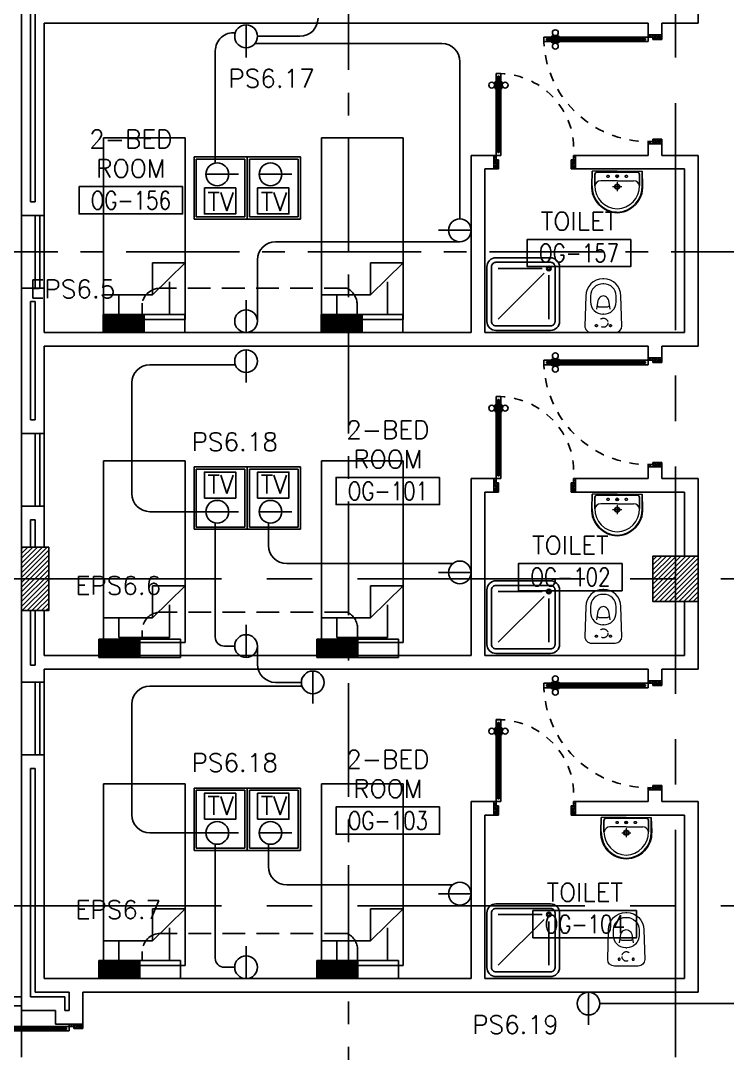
# Model space of a CAD drawing. Extents: x 0 to 93, y -1.5 to 78.
# Drawn here: x 50.06 to 57.84, y 14.58 to 25.94 of the extents above; entities that cross this region are included whole.
import ezdxf
from ezdxf.enums import TextEntityAlignment as Align

# ---------------------------------------------------------------- set-up
doc = ezdxf.new("R2010")
doc.units = 0
doc.header["$MEASUREMENT"] = 0
for name, pattern in [('CENTER', [2, 1.25, -0.25, 0.25, -0.25]), ('CENTERX2', [4, 2.5, -0.5, 0.5, -0.5]), ('DASHED', [0.75, 0.5, -0.25]), ('HIDDEN', [0.375, 0.25, -0.125]), ('HIDDEN2', [0.1875, 0.125, -0.0625])]:
    doc.linetypes.add(name, pattern=pattern)
doc.layers.get('0').update_dxf_attribs({"color": 11, "linetype": 'CONTINUOUS'})
doc.layers.get('DEFPOINTS').update_dxf_attribs({"color": 11, "linetype": 'CONTINUOUS'})
for name, color, linetype in [('AXES', 11, 'CENTERX2'), ('AXES1', 11, 'CENTER'), ('COL', 11, 'CONTINUOUS'), ('DOOR', 11, 'CONTINUOUS'), ('E-CLINE', 4, 'CONTINUOUS'), ('E-HLINE', 4, 'HIDDEN'), ('E-SOCKETS', 4, 'CONTINUOUS'), ('E-TEXT', 4, 'CONTINUOUS'), ('FIX', 11, 'CONTINUOUS'), ('FUR', 11, 'CONTINUOUS'), ('HAT', 11, 'CONTINUOUS'), ('INSUL', 11, 'CONTINUOUS'), ('RM-BOX', 11, 'CONTINUOUS'), ('RM-NAME', 11, 'CONTINUOUS'), ('RM-NO', 11, 'CONTINUOUS'), ('ROOF', 11, 'CONTINUOUS'), ('WALL', 11, 'CONTINUOUS'), ('WIN', 11, 'CONTINUOUS')]:
    doc.layers.add(name, color=color, linetype=linetype)
doc.styles.add('ROMANS', font='ROMANS.shx', dxfattribs={"width": 0.6})

# ---------------------------------------------------------------- blocks, each defined once
blk = doc.blocks.new('AH20A')
at = {"layer": 'FUR'}
for p, q in [((0, 0.5), (0, -0.5)), ((1, 0.5), (0, 0.5)), ((0.1358, 0.5), (0.1358, -0.0987)), ((1, -0.5), (1, 0.5)), ((0.1358, 0.3112), (0.0277, 0.3112)), ((0.0277, 0.3112), (0.0277, -0.3087)), ((0.1358, -0.0987), (0.3125, -0.5)), ((0.1358, -0.0987), (0.3125, -0.0987)), ((0.3125, -0.5), (0.3125, -0.0987)), ((0.0277, -0.3087), (0.2076, -0.3087)), ((0, -0.5), (1, -0.5))]:
    blk.add_line(p, q, dxfattribs=at)
blk = doc.blocks.new('LAV1')
at = {"layer": 'FIX', "linetype": 'DASHED', "lineweight": 20, "ltscale": 0.05}
for p, q in [((0, 170), (0, 270)), ((0, 170), (0, 270)), ((50, 220), (-50, 220))]:
    blk.add_line(p, q, dxfattribs=at)
at = {"layer": 'FIX', "linetype": 'ByBlock', "ltscale": 0.3}
for p, q in [((-280, 210), (-275, 50)), ((-245, 210), (-245, 85)), ((245, 210), (245, 85)), ((280, 210), (275, 50)), ((0, 60), (-220, 60)), ((0, 60), (220, 60))]:
    blk.add_line(p, q, dxfattribs=at)
at = {"layer": 'FIX', "linetype": 'Continuous', "lineweight": 20}
for p, q in [((-275, 210), (-275, 50)), ((0, 155), (-181, 155)), ((0, 155), (181, 155)), ((275, 210), (275, 50)), ((0, 50), (-275, 50)), ((0, 50), (-252, 50)), ((0, 50), (275, 50)), ((0, 50), (252, 50))]:
    blk.add_line(p, q, dxfattribs=at)
at = {"layer": 'FIX', "lineweight": 20}
for p, q in [((0, 92), (0, 123)), ((16, 107), (-15, 107))]:
    blk.add_line(p, q, dxfattribs=at)
for centre, radius in [((0, 220), 29.5), ((0, 220), 22.5), ((0, 107), 15.5)]:
    blk.add_circle(centre, radius, dxfattribs=at)
at = {"layer": 'FIX', "linetype": 'HIDDEN', "lineweight": 20, "ltscale": 0.05}
for centre in [(-100, 107), (100, 107)]:
    blk.add_circle(centre, 12.4, dxfattribs=at)
at = {"layer": 'FIX', "linetype": 'ByBlock', "ltscale": 0.3}
for centre, radius, start, end in [((7, 220), 287, 91.3776, 182.0064), ((-7, 220), 287, 357.9936, 88.6224), ((-220, 85), 24.9, 179.7021, 269.9486), ((220, 85), 24.9, 270.0514, 0.2979)]:
    blk.add_arc(centre, radius, start, end, dxfattribs=at)
at = {"layer": 'FIX', "linetype": 'Continuous', "lineweight": 20}
for centre, radius, start, end in [((8, 217), 283, 91.6988, 181.351), ((8, 212), 253, 91.7328, 180.4884), ((-8, 217), 283, 358.649, 88.3012), ((-8, 212), 253, 359.5116, 88.2672), ((-179, 222), 66.9, 190.2006, 268.0786), ((179, 222), 66.9, 271.9214, 349.7994)]:
    blk.add_arc(centre, radius, start, end, dxfattribs=at)
blk = doc.blocks.new('WC1')
at = {"layer": 'FIX', "lineweight": 20}
for p, q in [((-210, 204), (-538, 194)), ((-475, 141), (-538, 141)), ((-137, 0), (-137, 131)), ((-727, 5), (-727, -5)), ((-674, 5), (-674, -5)), ((-534, 24), (-540, 0)), ((-540, 0), (-534, -24)), ((-395, 76), (-490, 60)), ((-339, 5), (-339, -5)), ((-137, -131), (-137, 0)), ((-490, -60), (-395, -76)), ((-538, -141), (-475, -141)), ((-538, -194), (-210, -204)), ((-213, -204), (-210, -204))]:
    blk.add_line(p, q, dxfattribs=at)
at = {"layer": 'FIX', "linetype": 'Continuous', "lineweight": 20}
blk.add_line((-420, -47), (-420, 45), dxfattribs=at)
at = {"layer": 'FIX', "linetype": 'HIDDEN2', "lineweight": 20, "ltscale": 0.3}
blk.add_circle((-245, 0), 49.8, dxfattribs=at)
at = {"layer": 'FIX', "linetype": 'HIDDEN', "lineweight": 20, "ltscale": 0.05}
for centre in [(-213, 78), (-213, -77)]:
    blk.add_circle(centre, 11.6, dxfattribs=at)
at = {"layer": 'FIX', "lineweight": 20}
for centre, radius, start, end in [((-538, 5), 189, 90, 180), ((-538, 5), 136, 90, 180), ((-475, 5), 136, 360, 90), ((-210, 131), 73, 360, 90), ((-473, -7), 68.2, 128.9242, 152.8468), ((-464, -18), 82, 108.496, 128.9242), ((-538, -5), 189, 180, 270), ((-538, -5), 136, 180, 270), ((-473, 7), 68.2, 207.1532, 231.0758), ((-464, 18), 82, 231.0758, 251.504), ((-475, -5), 136, 270, 0), ((-210, -131), 73, 270, 0)]:
    blk.add_arc(centre, radius, start, end, dxfattribs=at)
at = {"layer": 'FIX', "linetype": 'Continuous', "lineweight": 20}
for centre, start, end in [((-443, 46), 357.6662, 91.6121), ((-442, -46), 268.3879, 2.3338)]:
    blk.add_arc(centre, 22.3, start, end, dxfattribs=at)
blk = doc.blocks.new('SHR1')
at = {"layer": 'FIX'}
for p, q in [((-196, 196), (-700, 700)), ((-143, 218), (-143, 700)), ((-218, 143), (-700, 143))]:
    blk.add_line(p, q, dxfattribs=at)
for points in [[(-825, 125), (-825, 725, -0.414214), (-725, 825), (-125, 825, -0.414214), (-25, 725), (-25, 125, -0.414214), (-125, 25), (-725, 25, -0.414214)], [(-775, 125), (-775, 725, -0.414214), (-725, 775), (-125, 775, -0.414214), (-75, 725), (-75, 125, -0.414214), (-125, 75), (-725, 75, -0.414214)]]:
    blk.add_lwpolyline(points, format="xyb", close=True, dxfattribs=at)
for radius in [25, 15]:
    blk.add_circle((-143, 143), radius, dxfattribs=at)
blk = doc.blocks.new('DOOR90')
at = {"layer": 'DOOR', "linetype": 'ByBlock'}
for p, q in [((0, 0), (-150, 0)), ((-200, -25), (-1000, -25)), ((-200, -42), (-1000, -42)), ((-200, -58), (-1000, -58)), ((-1000, -75), (-200, -75))]:
    blk.add_line(p, q, dxfattribs=at)
at = {"layer": 'DOOR', "color": 0, "linetype": 'ByBlock'}
for p, q in [((-150, 0), (-150, -25)), ((-150, 0), (0, 0)), ((0, -50), (0, 0)), ((-1050, -25), (-1050, -75)), ((-1050, -75), (-1050, -25)), ((-1000, -25), (-1050, -25)), ((-1000, -75), (-1050, -75)), ((-1020, -42), (-1020, -58)), ((-1000, -42), (-1020, -42)), ((-1000, -58), (-1020, -58)), ((-1000, -25), (-1000, -42)), ((-1000, -58), (-1000, -75)), ((-968, -25), (-968, -18)), ((-878, -18), (-968, -18)), ((-968, -75), (-968, -82)), ((-878, -82), (-968, -82)), ((-955, -18), (-955, -9)), ((-955, -9), (-890, -9)), ((-955, -18), (-890, -18)), ((-955, -82), (-955, -91)), ((-955, -82), (-890, -82)), ((-955, -91), (-890, -91)), ((-890, -18), (-890, -9)), ((-890, -82), (-890, -91)), ((-878, -25), (-878, -18)), ((-878, -75), (-878, -82)), ((-200, -42), (-200, -25)), ((-200, -25), (-150, -25)), ((-180, -42), (-200, -42)), ((-200, -75), (-200, -58)), ((-200, -58), (-180, -58)), ((-150, -75), (-200, -75)), ((-180, -58), (-180, -42)), ((-150, -75), (-150, -25)), ((-150, -25), (-100, -25)), ((-100, -25), (-100, -50)), ((-100, -50), (0, -50)), ((-150, -900), (-150, -875)), ((-150, -875), (-100, -875)), ((0, -900), (-150, -900)), ((-150, -900), (0, -900)), ((-100, -850), (0, -850)), ((-100, -875), (-100, -850)), ((0, -850), (0, -900))]:
    blk.add_line(p, q, dxfattribs=at)
at = {"layer": 'DOOR', "color": 9, "linetype": 'ByBlock'}
for p, q in [((0, -50), (-114, 0)), ((0, -50), (-40, 0)), ((0, -50), (-100, -37)), ((0, -850), (-114, -900)), ((0, -850), (-100, -863)), ((0, -850), (-40, -900))]:
    blk.add_line(p, q, dxfattribs=at)
at = {"layer": 'DOOR', "color": 0, "linetype": 'ByBlock'}
for centre in [(-923, 24), (-923, -124)]:
    blk.add_circle(centre, 32.4, dxfattribs=at)
at = {"layer": 'DOOR', "color": 9, "linetype": 'ByBlock'}
for centre, radius, start, end in [((0, -50), 74.4, 137.7764, 180), ((0, -50), 54.4, 113.2074, 180), ((0, -50), 154, 161.1053, 166.2858), ((0, -50), 134, 158.1598, 169.28), ((0, -50), 114, 154.0838, 167.3774), ((0, -50), 94.4, 148.0182, 180), ((0, -50), 34.4, 90, 180), ((0, -50), 14.4, 90, 180), ((0, -850), 154, 193.7142, 198.8947), ((0, -850), 134, 190.72, 201.8402), ((0, -850), 94.4, 180, 211.9818), ((0, -850), 74.4, 180, 222.2236), ((0, -850), 54.4, 180, 246.7926), ((0, -850), 34.4, 180, 270), ((0, -850), 14.4, 180, 270)]:
    blk.add_arc(centre, radius, start, end, dxfattribs=at)
at = {"layer": 'DOOR', "linetype": 'HIDDEN', "ltscale": 0.5}
blk.add_arc((-222, -50), 828, 178.2701, 275.003, dxfattribs=at)
blk = doc.blocks.new('DOOR100')
at = {"layer": 'DOOR', "color": 0, "linetype": 'ByBlock'}
for p, q in [((-76, 1251), (-76, 1301)), ((-76, 1301), (-26, 1301)), ((-26, 1301), (-76, 1301)), ((-59, 1251), (-76, 1251)), ((-59, 1251), (-59, 1271)), ((-43, 1271), (-59, 1271)), ((-43, 1251), (-43, 1271)), ((-26, 1251), (-43, 1251)), ((-26, 1251), (-26, 1301)), ((-92, 1206), (-92, 1141)), ((-83, 1206), (-92, 1206)), ((-83, 1141), (-92, 1141)), ((-83, 1129), (-83, 1219)), ((-76, 1219), (-83, 1219)), ((-83, 1206), (-83, 1141)), ((-26, 1219), (-19, 1219)), ((-19, 1129), (-19, 1219)), ((-19, 1206), (-19, 1141)), ((-19, 1206), (-10, 1206)), ((-19, 1141), (-10, 1141)), ((-10, 1206), (-10, 1141)), ((-76, 1129), (-83, 1129)), ((-26, 1129), (-19, 1129)), ((-1201, 0), (-1201, 150)), ((-1201, 150), (-1176, 150)), ((-1201, 150), (-1201, 0)), ((-1176, 150), (-1176, 100)), ((-76, 200), (-59, 200)), ((-76, 150), (-76, 200)), ((-76, 150), (-26, 150)), ((-59, 200), (-59, 180)), ((-59, 180), (-43, 180)), ((-43, 200), (-26, 200)), ((-43, 180), (-43, 200)), ((-26, 200), (-26, 150)), ((-1, 150), (-26, 150)), ((-26, 150), (-26, 100)), ((-1, 150), (-1, 0)), ((-1151, 0), (-1201, 0)), ((-1176, 100), (-1151, 100)), ((-1151, 100), (-1151, 0)), ((-51, 100), (-51, 0)), ((-26, 100), (-51, 100)), ((-51, 0), (-1, 0))]:
    blk.add_line(p, q, dxfattribs=at)
at = {"layer": 'DOOR', "linetype": 'ByBlock'}
for p, q in [((-76, 1251), (-76, 200)), ((-59, 200), (-59, 1251)), ((-43, 200), (-43, 1251)), ((-26, 200), (-26, 1251))]:
    blk.add_line(p, q, dxfattribs=at)
at = {"layer": 'DOOR', "color": 9, "linetype": 'ByBlock'}
for p, q in [((-1151, 0), (-1201, 114)), ((-51, 0), (-1, 114)), ((-1151, 0), (-1201, 40)), ((-1151, 0), (-1164, 100)), ((-51, 0), (-38, 100)), ((-51, 0), (-1, 40))]:
    blk.add_line(p, q, dxfattribs=at)
at = {"layer": 'DOOR', "color": 0, "linetype": 'ByBlock'}
for centre in [(-125, 1174), (22, 1174)]:
    blk.add_circle(centre, 32.4, dxfattribs=at)
at = {"layer": 'DOOR', "linetype": 'HIDDEN', "ltscale": 0.5}
blk.add_arc((-27, 152), 1149, 89.961, 180.0931, dxfattribs=at)
at = {"layer": 'DOOR', "color": 9, "linetype": 'ByBlock'}
for centre, radius, start, end in [((-1151, 0), 154, 103.7142, 108.8947), ((-1151, 0), 134, 100.72, 111.8402), ((-51, 0), 134, 68.1598, 79.28), ((-51, 0), 154, 71.1053, 76.2858), ((-1151, 0), 94.4, 90, 121.9818), ((-1151, 0), 74.4, 90, 132.2236), ((-1151, 0), 54.4, 90, 156.7926), ((-1151, 0), 34.4, 90, 180), ((-1151, 0), 14.4, 90, 180), ((-51, 0), 94.4, 58.0182, 90), ((-51, 0), 74.4, 47.7764, 90), ((-51, 0), 54.4, 23.2074, 90), ((-51, 0), 34.4, 0, 90), ((-51, 0), 14.4, 0, 90), ((-51, 0), 114, 64.0838, 77.3774)]:
    blk.add_arc(centre, radius, start, end, dxfattribs=at)
blk = doc.blocks.new('RM1')
at = {"layer": 'RM-BOX'}
blk.add_lwpolyline([(570, -200), (-570, -200), (-570, -500), (570, -500)], close=True, dxfattribs=at)
at = {"layer": 'RM-NAME', "style": 'ROMANS'}
for tag, p in [('ROOMNAME1', (0, 324)), ('ROOMNAME2', (0, 0))]:
    blk.add_attdef(tag, text='', height=200, dxfattribs=at).set_placement(p, align=Align.MIDDLE)
at = {"layer": 'RM-NO', "style": 'ROMANS', "width": 0.8}
blk.add_attdef('ROOMNO', text='', height=200, dxfattribs=at).set_placement((0, -350), align=Align.MIDDLE)
blk = doc.blocks.new('*X81')
at = {"color": 0}
for p, q in [((227929, 132681), (228397, 133150)), ((227929, 132734), (228344, 133150)), ((227929, 132787), (228291, 133150)), ((227929, 132840), (228238, 133150)), ((227929, 132893), (228185, 133150)), ((227929, 132946), (228132, 133150)), ((227929, 132999), (228079, 133150)), ((227929, 133053), (228026, 133150)), ((227929, 133106), (227973, 133150)), ((227950, 132650), (228429, 133128)), ((228003, 132650), (228429, 133075)), ((228056, 132650), (228429, 133022)), ((228109, 132650), (228429, 132969)), ((228162, 132650), (228429, 132916)), ((228215, 132650), (228429, 132863)), ((228268, 132650), (228429, 132810)), ((228321, 132650), (228429, 132757)), ((228374, 132650), (228429, 132704))]:
    blk.add_line(p, q, dxfattribs=at)
blk = doc.blocks.new('COL50')
at = {"layer": 'COL'}
blk.add_lwpolyline([(-250, 250), (-250, -250), (250, -250), (250, 250)], close=True, dxfattribs=at)
blk = doc.blocks.new('C11')
at = {"layer": 'HAT'}
h = blk.add_hatch(dxfattribs=at)
h.set_pattern_fill('ANSI31', color=256, scale=300, style=0)
h.set_pattern_definition([(45, (-248556.182, -75061.005), (-26.5165043, 26.5165043), [])])
h.paths.add_polyline_path([(300, 700), (0, 700), (0, 350), (300, 350)])
h.paths.add_polyline_path([(300, 350), (0, 350), (0, 0), (300, 0)])
at = {"layer": 'COL'}
blk.add_lwpolyline([(300, 700), (300, 0), (0, 0), (0, 700)], close=True, dxfattribs=at)
blk = doc.blocks.new('A$C272A55A0')
at = {"layer": 'DOOR', "color": 0, "linetype": 'ByBlock'}
for p, q in [((0, 900), (0, 1050)), ((50, 1050), (0, 1050)), ((50, 950), (50, 1050)), ((1750, 950), (1750, 1050)), ((1750, 1050), (1800, 1050)), ((1800, 1050), (1800, 900)), ((25, 950), (50, 950)), ((25, 900), (25, 950)), ((1775, 950), (1750, 950)), ((1775, 900), (1775, 950)), ((0, 900), (25, 900)), ((75, 900), (25, 900)), ((25, 850), (25, 900)), ((42, 850), (25, 850)), ((58, 870), (42, 870)), ((42, 870), (42, 850)), ((58, 850), (58, 870)), ((75, 850), (58, 850)), ((75, 900), (75, 850)), ((1725, 900), (1775, 900)), ((1725, 900), (1725, 850)), ((1725, 850), (1742, 850)), ((1742, 870), (1758, 870)), ((1742, 850), (1742, 870)), ((1758, 870), (1758, 850)), ((1758, 850), (1775, 850)), ((1800, 900), (1775, 900)), ((1775, 850), (1775, 900)), ((1718, 160), (1709, 160)), ((1709, 95), (1709, 160)), ((1725, 173), (1718, 173)), ((1718, 173), (1718, 83)), ((1718, 95), (1718, 160)), ((1775, 173), (1782, 173)), ((1782, 173), (1782, 83)), ((1782, 160), (1791, 160)), ((1782, 95), (1782, 160)), ((1791, 95), (1791, 160)), ((25, 50), (42, 50)), ((25, 50), (25, 0)), ((25, 0), (75, 0)), ((75, 0), (25, 0)), ((42, 50), (42, 30)), ((42, 30), (58, 30)), ((58, 50), (75, 50)), ((58, 50), (58, 30)), ((75, 50), (75, 0)), ((1718, 95), (1709, 95)), ((1725, 83), (1718, 83)), ((1742, 50), (1725, 50)), ((1725, 50), (1725, 0)), ((1775, 0), (1725, 0)), ((1725, 0), (1775, 0)), ((1742, 50), (1742, 30)), ((1758, 30), (1742, 30)), ((1775, 50), (1758, 50)), ((1758, 50), (1758, 30)), ((1775, 83), (1782, 83)), ((1775, 50), (1775, 0)), ((1782, 95), (1791, 95))]:
    blk.add_line(p, q, dxfattribs=at)
at = {"layer": 'DOOR', "color": 9, "linetype": 'ByBlock'}
for p, q in [((50, 1050), (0, 1010)), ((50, 1050), (0, 937)), ((50, 1050), (37, 950)), ((1750, 1050), (1800, 1010)), ((1750, 1050), (1800, 937)), ((1750, 1050), (1763, 950))]:
    blk.add_line(p, q, dxfattribs=at)
at = {"layer": 'DOOR', "linetype": 'ByBlock'}
for p, q in [((25, 850), (25, 50)), ((42, 850), (42, 50)), ((58, 850), (58, 50)), ((75, 50), (75, 850)), ((1725, 50), (1725, 850)), ((1742, 850), (1742, 50)), ((1758, 850), (1758, 50)), ((1775, 850), (1775, 50))]:
    blk.add_line(p, q, dxfattribs=at)
at = {"layer": 'DOOR', "color": 0, "linetype": 'ByBlock'}
for centre in [(1676, 128), (1824, 128)]:
    blk.add_circle(centre, 32.4, dxfattribs=at)
at = {"layer": 'DOOR', "color": 9, "linetype": 'ByBlock'}
for centre, radius, start, end in [((50, 1050), 54.4, 203.2074, 270), ((50, 1050), 34.4, 180, 270), ((50, 1050), 14.4, 180, 270), ((1750, 1050), 14.4, 270, 0), ((1750, 1050), 34.4, 270, 0), ((1750, 1050), 54.4, 270, 336.7926), ((50, 1050), 74.4, 227.7764, 270), ((50, 1050), 94.4, 238.0182, 270), ((50, 1050), 114, 244.0838, 257.3774), ((50, 1050), 134, 248.1598, 259.28), ((1750, 1050), 74.4, 270, 312.2236), ((1750, 1050), 94.4, 270, 301.9818), ((1750, 1050), 114, 282.6226, 295.9162), ((1750, 1050), 134, 280.72, 291.8402), ((50, 1050), 154, 251.1053, 256.2858), ((1750, 1050), 154, 283.7142, 288.8947)]:
    blk.add_arc(centre, radius, start, end, dxfattribs=at)
at = {"layer": 'DOOR', "linetype": 'HIDDEN', "ltscale": 0.5}
for centre, start, end in [((50, 851), 268.3174, 3.2965), ((1750, 851), 176.7035, 271.6826)]:
    blk.add_arc(centre, 851, start, end, dxfattribs=at)
at = {"layer": 'WALL', "linetype": 'ByBlock'}
blk.add_line((1800, 900), (1800, 1050), dxfattribs=at)
blk = doc.blocks.new('BHU')
at = {"color": 8}
for p, q in [((0, -311), (145, 1)), ((0, -340), (159, 1)), ((0, -370), (173, 1)), ((0, -399), (187, 1)), ((0, -281), (132, 1)), ((0, -251), (118, 1)), ((0, -15), (7, 1)), ((0, -44), (21, 1)), ((0, -74), (35, 1)), ((0, -104), (49, 1)), ((0, -133), (63, 1)), ((0, -163), (76, 1)), ((0, -192), (90, 1)), ((0, -222), (104, 1)), ((0, -429), (199, -1)), ((4, -450), (199, -31)), ((18, -450), (199, -61)), ((32, -450), (199, -90)), ((45, -450), (199, -120)), ((59, -450), (199, -149)), ((73, -450), (199, -179)), ((87, -450), (199, -208)), ((101, -450), (199, -238)), ((114, -450), (199, -268)), ((128, -450), (199, -297)), ((142, -450), (199, -327)), ((156, -450), (199, -356)), ((169, -450), (199, -386)), ((183, -450), (199, -416)), ((197, -450), (199, -445))]:
    blk.add_line(p, q, dxfattribs=at)
at = {"layer": 'E-SOCKETS'}
for p, q in [((0, 450), (199, 450)), ((0, -450), (0, 450)), ((199, 450), (199, -450))]:
    blk.add_line(p, q, dxfattribs=at)
at = {"layer": 'E-SOCKETS', "color": 4}
for p, q in [((0, 1), (199, 1)), ((0, -450), (199, -450))]:
    blk.add_line(p, q, dxfattribs=at)

msp = doc.modelspace()

# ---------------------------------------------------------------- linework, layer by layer
at = {"layer": 'AXES'}
for p, q in [((57.2717, -1.4643), (57.2717, 77.3484)), ((50.0717, -1.4643), (50.0717, 76.9984)), ((92.2717, 19.8), (24.2317, 19.8)), ((92.2717, 16.2), (24.2317, 16.2))]:
    msp.add_line(p, q, dxfattribs=at)
at = {"layer": 'AXES1'}
for p, q in [((53.6717, 5.4), (53.6717, 64.22)), ((82.4717, 23.4), (24.2317, 23.4))]:
    msp.add_line(p, q, dxfattribs=at)
at = {"layer": 'DEFPOINTS', "color": 0, "linetype": 'Continuous'}
msp.add_line((50.0717, 15.1), (48.123, 15.1), dxfattribs=at)
at = {"layer": 'E-CLINE', "color": 4, "linetype": 'Continuous'}
for p, q in [((52.6398, 25.6905), (54.6967, 25.6905)), ((54.8967, 23.7601), (54.8967, 25.4905)), ((54.8967, 23.5101), (52.8683, 23.5101)), ((52.6683, 22.635), (52.6683, 23.3101)), ((52.6683, 19.06), (52.6683, 18.86)), ((53.1524, 18.66), (52.8683, 18.66)), ((56.4383, 15.125), (59.6013, 15.125))]:
    msp.add_line(p, q, dxfattribs=at)
at = {"layer": 'E-CLINE', "color": 4, "linetype": 'ByBlock'}
for p, q in [((53.1354, 25.77), (52.6683, 25.77)), ((52.4183, 22.155), (51.4842, 22.155)), ((51.2842, 20.7386), (51.2842, 21.955)), ((54.8185, 19.9675), (52.9903, 19.9675)), ((52.4183, 19.06), (52.3044, 19.06)), ((53.1524, 18.62), (51.4854, 18.62)), ((51.2842, 17.2036), (51.2842, 18.42)), ((54.8185, 16.4325), (52.9903, 16.4325)), ((52.4183, 15.525), (52.3044, 15.525))]:
    msp.add_line(p, q, dxfattribs=at)
at = {"layer": 'E-CLINE', "color": 4}
for p, q in [((52.2044, 24.3744), (52.2044, 25.61)), ((52.1244, 20.5386), (51.4842, 20.5386)), ((52.2044, 20.4156), (52.2044, 19.16)), ((52.7903, 20.4156), (52.7903, 20.1675)), ((51.2854, 18.1345), (51.2854, 18.42)), ((52.1244, 17.0036), (51.4842, 17.0036)), ((52.2044, 16.8806), (52.2044, 15.625)), ((52.7903, 16.8806), (52.7903, 16.6325))]:
    msp.add_line(p, q, dxfattribs=at)
at = {"layer": 'E-CLINE', "color": 4, "linetype": 'ByBlock'}
for centre, radius, start, end in [((53.1354, 25.97), 0.2, 270, 0), ((52.4044, 25.61), 0.2, 84.2057, 180), ((51.4842, 21.955), 0.2, 90, 180), ((51.4842, 20.7386), 0.2, 180, 270), ((52.9903, 20.1675), 0.2, 180, 270), ((52.3044, 19.16), 0.1, 180, 270), ((51.4854, 18.42), 0.2, 90, 180), ((51.4842, 17.2036), 0.2, 180, 270), ((52.9903, 16.6325), 0.2, 180, 270), ((52.3044, 15.625), 0.1, 180, 270)]:
    msp.add_arc(centre, radius, start, end, dxfattribs=at)
at = {"layer": 'E-CLINE', "color": 4, "linetype": 'Continuous'}
for centre, start, end in [((54.6967, 25.4905), 0, 90), ((52.8683, 23.3101), 90, 180), ((52.8683, 18.86), 180, 270)]:
    msp.add_arc(centre, 0.2, start, end, dxfattribs=at)
at = {"layer": 'E-HLINE', "color": 4}
for p, q in [((53.6531, 22.9974), (51.5958, 22.9974)), ((51.3989, 22.7142), (51.3989, 22.8323)), ((53.7659, 22.6993), (53.7659, 22.8174)), ((53.658, 19.4325), (51.6007, 19.4325)), ((51.4007, 19.1344), (51.4007, 19.2325)), ((53.7708, 19.1344), (53.7708, 19.2525)), ((53.658, 15.8975), (51.6007, 15.8975)), ((51.4007, 15.5994), (51.4007, 15.6975)), ((53.7708, 15.5994), (53.7708, 15.7175))]:
    msp.add_line(p, q, dxfattribs=at)
for centre, start, end in [((51.5958, 22.7974), 90, 180), ((53.5659, 22.8174), 0, 64.15807), ((51.6007, 19.2325), 90, 180), ((53.5708, 19.2525), 0, 64.15807), ((51.6007, 15.6975), 90, 180), ((53.5708, 15.7175), 0, 64.15807)]:
    msp.add_arc(centre, 0.2, start, end, dxfattribs=at)
at = {"layer": 'E-SOCKETS'}
for p, q in [((52.5433, 25.895), (52.5433, 25.5367)), ((52.5563, 24.445), (51.9704, 24.445)), ((51.9704, 24.445), (51.9704, 23.7576)), ((52.5563, 24.445), (52.5563, 23.7576)), ((52.5563, 23.7576), (52.5563, 24.445)), ((53.1422, 24.445), (52.5563, 24.445)), ((53.1422, 23.7576), (53.1422, 24.445)), ((52.1011, 24.2514), (52.4595, 24.2514)), ((52.6871, 24.2514), (53.0454, 24.2514)), ((51.9704, 23.7576), (52.5563, 23.7576)), ((52.5563, 23.7576), (53.1422, 23.7576)), ((55.0217, 23.6351), (54.6633, 23.6351)), ((52.5433, 22.51), (52.5433, 22.8683)), ((52.5433, 22.32), (52.5433, 21.9617)), ((51.9704, 21.0324), (52.5563, 21.0324)), ((51.9704, 20.345), (51.9704, 21.0324)), ((52.5563, 21.0324), (52.5563, 20.345)), ((52.5563, 20.345), (52.5563, 21.0324)), ((52.5563, 21.0324), (53.1422, 21.0324)), ((53.1422, 21.0324), (53.1422, 20.345)), ((52.1011, 20.5386), (52.4595, 20.5386)), ((52.6871, 20.5386), (53.0454, 20.5386)), ((52.5563, 20.345), (51.9704, 20.345)), ((53.1422, 20.345), (52.5563, 20.345)), ((55.0217, 19.87), (54.6633, 19.87)), ((52.5433, 18.935), (52.5433, 19.2933)), ((53.2774, 18.785), (53.2774, 18.4267)), ((51.9704, 17.4974), (52.5563, 17.4974)), ((51.9704, 16.81), (51.9704, 17.4974)), ((52.5563, 16.81), (52.5563, 17.4974)), ((52.5563, 17.4974), (52.5563, 16.81)), ((52.5563, 17.4974), (53.1422, 17.4974)), ((53.1422, 17.4974), (53.1422, 16.81)), ((52.1011, 17.0036), (52.4595, 17.0036)), ((52.6871, 17.0036), (53.0454, 17.0036)), ((52.5563, 16.81), (51.9704, 16.81)), ((53.1422, 16.81), (52.5563, 16.81)), ((55.0217, 16.335), (54.6633, 16.335)), ((52.5433, 15.4), (52.5433, 15.7583)), ((56.3133, 15.25), (56.3133, 14.8917))]:
    msp.add_line(p, q, dxfattribs=at)
at = {"layer": 'E-SOCKETS', "color": 8}
for p, q in [((52.5313, 24.42), (51.9954, 24.42)), ((51.9954, 24.42), (51.9954, 23.7826)), ((52.5313, 23.7826), (52.5313, 24.42)), ((52.5813, 24.42), (52.5813, 23.7826)), ((53.1172, 24.42), (52.5813, 24.42)), ((53.1172, 23.7826), (53.1172, 24.42)), ((51.9954, 23.7826), (52.5313, 23.7826)), ((52.5813, 23.7826), (53.1172, 23.7826)), ((51.9954, 21.0074), (52.5313, 21.0074)), ((51.9954, 20.37), (51.9954, 21.0074)), ((52.5313, 21.0074), (52.5313, 20.37)), ((52.5813, 20.37), (52.5813, 21.0074)), ((52.5813, 21.0074), (53.1172, 21.0074)), ((53.1172, 21.0074), (53.1172, 20.37)), ((52.5313, 20.37), (51.9954, 20.37)), ((53.1172, 20.37), (52.5813, 20.37)), ((51.9954, 17.4724), (52.5313, 17.4724)), ((51.9954, 16.835), (51.9954, 17.4724)), ((52.5313, 17.4724), (52.5313, 16.835)), ((52.5813, 16.835), (52.5813, 17.4724)), ((52.5813, 17.4724), (53.1172, 17.4724)), ((53.1172, 17.4724), (53.1172, 16.835)), ((52.5313, 16.835), (51.9954, 16.835)), ((53.1172, 16.835), (52.5813, 16.835))]:
    msp.add_line(p, q, dxfattribs=at)
at = {"layer": 'E-SOCKETS'}
for points in [[(52.0844, 24.1009), (52.0844, 23.8149), (52.4295, 23.8149), (52.4295, 24.1009)], [(52.6704, 24.1009), (52.6704, 23.8149), (53.0154, 23.8149), (53.0154, 24.1009)], [(52.0844, 20.6891), (52.0844, 20.9751), (52.4295, 20.9751), (52.4295, 20.6891)], [(52.6704, 20.6891), (52.6704, 20.9751), (53.0154, 20.9751), (53.0154, 20.6891)], [(52.0844, 17.1541), (52.0844, 17.4401), (52.4295, 17.4401), (52.4295, 17.1541)], [(52.6704, 17.1541), (52.6704, 17.4401), (53.0154, 17.4401), (53.0154, 17.1541)]]:
    msp.add_lwpolyline(points, close=True, dxfattribs=at)
for centre in [(52.5433, 25.77), (52.2261, 24.2514), (52.8121, 24.2514), (54.8967, 23.6351), (52.5433, 22.635), (52.5433, 22.195), (52.2261, 20.5386), (52.8121, 20.5386), (54.8967, 19.87), (52.5433, 19.06), (53.2774, 18.66), (52.2261, 17.0036), (52.8121, 17.0036), (54.8967, 16.335), (52.5433, 15.525), (56.3133, 15.125)]:
    msp.add_circle(centre, 0.125, dxfattribs=at)
at = {"layer": 'INSUL'}
for p, q in [((50.1717, 26.065), (50.1717, 23.95)), ((50.2217, 26.065), (50.2217, 23.95)), ((50.1717, 23.95), (50.2217, 23.95)), ((50.1717, 22.85), (50.2217, 22.85)), ((50.1717, 21.55), (50.1717, 22.85)), ((50.2217, 21.55), (50.2217, 22.85)), ((50.1717, 21.55), (50.2217, 21.55)), ((50.1717, 20.45), (50.2217, 20.45)), ((50.1717, 20.15), (50.1717, 20.45)), ((50.2217, 20.15), (50.2217, 20.45)), ((50.1717, 19.45), (50.1717, 18.85)), ((50.2217, 19.45), (50.2217, 18.85)), ((50.1717, 18.85), (50.2217, 18.85)), ((50.1717, 17.7125), (50.2217, 17.7125)), ((50.1717, 17.7125), (50.1717, 15.2)), ((50.2217, 17.7125), (50.2217, 15.25)), ((50.5967, 15.25), (50.2217, 15.25)), ((50.5967, 15.05), (50.5967, 15.25)), ((50.5467, 15.2), (50.1717, 15.2)), ((50.5467, 15.05), (50.5467, 15.2)), ((50.5467, 15.05), (50.5967, 15.05))]:
    msp.add_line(p, q, dxfattribs=at)
at = {"layer": 'ROOF'}
for p, q in [((40.4517, 15.2), (50.0717, 15.2)), ((40.0567, 15.1), (50.0717, 15.1))]:
    msp.add_line(p, q, dxfattribs=at)
at = {"layer": 'WALL'}
for p, q in [((57.5217, 26.75), (57.5217, 25.915)), ((50.0717, 26.065), (50.0717, 23.8)), ((50.3217, 25.915), (56.9717, 25.915)), ((50.3217, 25.915), (50.3217, 23.8)), ((57.1217, 25.915), (57.5217, 25.915)), ((55.0217, 24.46), (55.2717, 24.46)), ((56.1717, 24.46), (56.9717, 24.46)), ((57.1217, 24.46), (57.5217, 24.46)), ((57.5217, 24.46), (57.5217, 22.36)), ((55.1717, 24.31), (55.2717, 24.31)), ((56.1717, 24.31), (57.3717, 24.31)), ((57.3717, 24.31), (57.3717, 22.51)), ((50.0717, 23.8), (50.3217, 23.8)), ((50.0717, 23), (50.3217, 23)), ((50.0717, 21.4), (50.0717, 23)), ((50.3217, 22.51), (50.3217, 23)), ((50.3217, 21.4), (50.3217, 22.36)), ((50.0717, 21.4), (50.3217, 21.4)), ((55.0217, 20.905), (55.2717, 20.905)), ((56.1717, 20.905), (56.9717, 20.905)), ((57.1217, 20.905), (57.5217, 20.905)), ((57.5217, 20.905), (57.5217, 18.805)), ((55.1717, 20.755), (55.2717, 20.755)), ((56.1717, 20.755), (57.3717, 20.755)), ((57.3717, 20.755), (57.3717, 20.05)), ((50.0717, 20.6), (50.3217, 20.6)), ((50.0717, 20.15), (50.0717, 20.6)), ((50.3217, 20.15), (50.3217, 20.6)), ((57.3717, 19.55), (57.3717, 18.955)), ((50.0717, 19.45), (50.0717, 18.6625)), ((50.3217, 19.45), (50.3217, 18.955)), ((50.3217, 18.955), (55.0217, 18.955)), ((55.1717, 18.955), (57.3717, 18.955)), ((50.3217, 18.805), (50.3217, 18.6625)), ((50.3217, 18.805), (56.9717, 18.805)), ((57.1217, 18.805), (57.5217, 18.805)), ((50.0717, 18.6625), (50.3217, 18.6625)), ((50.0717, 17.8625), (50.3217, 17.8625)), ((50.0717, 17.8625), (50.0717, 15.05)), ((50.3217, 17.8625), (50.3217, 15.4)), ((55.0217, 17.35), (55.2717, 17.35)), ((56.1717, 17.35), (56.9717, 17.35)), ((57.1217, 17.35), (57.5217, 17.35)), ((57.5217, 17.35), (57.5217, 15.25)), ((55.1717, 17.2), (55.2717, 17.2)), ((56.1717, 17.2), (57.3717, 17.2)), ((57.3717, 17.2), (57.3717, 15.4)), ((50.7467, 15.4), (50.3217, 15.4)), ((50.7467, 15.4), (55.0217, 15.4)), ((55.1717, 15.4), (56.1217, 15.4)), ((55.1717, 15.4), (57.3717, 15.4)), ((50.7467, 15.25), (57.5217, 15.25)), ((50.7467, 14.9), (50.7467, 15.25)), ((50.4467, 15.05), (50.0717, 15.05)), ((50.4467, 14.9), (50.4467, 15.05)), ((50.4467, 14.9), (50.7467, 14.9))]:
    msp.add_line(p, q, dxfattribs=at)
at = {"layer": 'WALL', "linetype": 'ByBlock'}
for p, q in [((56.9717, 25.7875), (56.9717, 25.915)), ((57.1217, 25.7875), (57.1217, 25.915)), ((56.9717, 25.7875), (57.1217, 25.7875)), ((56.9717, 24.46), (56.9717, 24.5875)), ((56.9717, 24.5875), (57.1217, 24.5875)), ((57.1217, 24.46), (57.1217, 24.5875)), ((55.0217, 22.51), (55.0217, 24.46)), ((55.2717, 24.31), (55.2717, 24.46)), ((56.1717, 24.31), (56.1717, 24.46)), ((55.1717, 22.51), (55.1717, 24.31)), ((55.0217, 22.51), (50.3217, 22.51)), ((57.3717, 22.51), (55.1717, 22.51)), ((56.9717, 22.36), (50.3217, 22.36)), ((56.9717, 22.2325), (56.9717, 22.36)), ((56.9717, 22.2325), (56.9717, 22.36)), ((57.1217, 22.2325), (57.1217, 22.36)), ((57.1217, 22.36), (57.5217, 22.36)), ((57.1217, 22.2325), (57.1217, 22.36)), ((56.9717, 22.2325), (57.1217, 22.2325)), ((56.9717, 22.2325), (57.1217, 22.2325)), ((56.9717, 20.905), (56.9717, 21.0325)), ((56.9717, 21.0325), (57.1217, 21.0325)), ((57.1217, 20.905), (57.1217, 21.0325)), ((55.0217, 18.955), (55.0217, 20.905)), ((55.2717, 20.755), (55.2717, 20.905)), ((56.1717, 20.755), (56.1717, 20.905)), ((57.5217, 20.905), (57.5217, 18.805)), ((55.1717, 18.955), (55.1717, 20.755)), ((57.3717, 20.755), (57.3717, 20.05)), ((57.3717, 19.55), (57.3717, 18.955)), ((56.9717, 18.6775), (56.9717, 18.805)), ((57.1217, 18.6775), (57.1217, 18.805)), ((56.9717, 18.6775), (57.1217, 18.6775)), ((56.9717, 17.35), (56.9717, 17.4775)), ((56.9717, 17.4775), (57.1217, 17.4775)), ((57.1217, 17.35), (57.1217, 17.4775)), ((55.0217, 15.4), (55.0217, 17.35)), ((55.2717, 17.2), (55.2717, 17.35)), ((56.1717, 17.2), (56.1717, 17.35)), ((57.5217, 17.35), (57.5217, 15.25)), ((55.1717, 15.4), (55.1717, 17.2)), ((57.3717, 17.2), (57.3717, 15.4))]:
    msp.add_line(p, q, dxfattribs=at)
at = {"layer": 'WALL', "linetype": 'ByBlock', "ltscale": 0.3}
for points in [[(50.3717, 20.15), (50.0717, 20.15), (50.0717, 19.45), (50.3717, 19.45)], [(57.0217, 20.05), (57.5217, 20.05), (57.5217, 19.55), (57.0217, 19.55)]]:
    msp.add_lwpolyline(points, close=True, dxfattribs=at)
at = {"layer": 'WIN'}
for p, q in [((50.0717, 23), (50.0717, 23.8)), ((50.2217, 23), (50.2217, 23.8)), ((50.2717, 23), (50.2717, 23.8)), ((50.3217, 23), (50.3217, 23.8)), ((50.0717, 20.6), (50.0717, 21.4)), ((50.2217, 20.6), (50.2217, 21.4)), ((50.2717, 20.6), (50.2717, 21.4)), ((50.3217, 20.6), (50.3217, 21.4)), ((50.0717, 17.8625), (50.0717, 18.6625)), ((50.2217, 17.8625), (50.2217, 18.6625)), ((50.2717, 17.8625), (50.2717, 18.6625)), ((50.3217, 17.8625), (50.3217, 18.6625))]:
    msp.add_line(p, q, dxfattribs=at)

# ---------------------------------------------------------------- block references
at = {"layer": 'COL', "linetype": 'ByBlock', "xscale": 0.001, "yscale": 0.001, "zscale": 0.001}
msp.add_blockref('C11', (50.0717, 19.45), dxfattribs=at)
at = {"layer": 'COL', "yscale": 0.001, "zscale": 0.001}
for xscale in [-0.001, 0.001]:
    msp.add_blockref('COL50', (57.2717, 19.8), dxfattribs=dict(at, xscale=xscale))
at = {"layer": 'DOOR', "color": 0, "linetype": 'ByBlock', "yscale": 0.001, "zscale": 0.001}
for name, p, xscale, rotation in [('DOOR100', (57.1217, 25.7875), 0.001, 90), ('DOOR90', (55.2717, 24.31), -0.001, 90), ('DOOR100', (57.1217, 22.2325), 0.001, 90), ('DOOR90', (55.2717, 20.755), -0.001, 90), ('DOOR100', (57.1217, 18.6775), 0.001, 90), ('DOOR90', (55.2717, 17.2), -0.001, 90), ('A$C272A55A0', (49.6963, 13.1), -0.001, 270)]:
    msp.add_blockref(name, p, dxfattribs=dict(at, xscale=xscale, rotation=rotation))
at = {"layer": 'E-CLINE', "color": 4, "xscale": -0.001000000003841706, "yscale": 0.001000000003841706, "zscale": 0.001, "rotation": 270}
for p in [(51.4207, 22.51), (53.8195, 22.51), (51.3717, 18.935), (53.7717, 18.935), (51.3717, 15.4), (53.7717, 15.4)]:
    msp.add_blockref('BHU', p, dxfattribs=at)
at = {"layer": 'FIX'}
for name, p, xscale, yscale, zscale, rotation in [('AH20A', (51.4243, 22.6537), 2, 0.9, 2, 90), ('AH20A', (53.8231, 22.6537), 2, 0.9, 2, 90), ('SHR1', (56.0197, 23.358), -0.001, 0.001, 0.001, 180), ('WC1', (56.4767, 22.373), 0.001, 0.001, 0.001, 270), ('AH20A', (51.4243, 19.0987), 2, 0.9, 2, 90), ('AH20A', (53.8231, 19.0987), 2, 0.9, 2, 90), ('SHR1', (56.0197, 19.803), -0.001, 0.001, 0.001, 180), ('WC1', (56.4767, 18.955), 0.001, 0.001, 0.001, 270), ('AH20A', (51.4243, 15.5437), 2, 0.9, 2, 90), ('AH20A', (53.8231, 15.5437), 2, 0.9, 2, 90), ('SHR1', (56.0197, 16.248), 0.001, 0.001, 0.001, 90), ('WC1', (56.7287, 15.4), -0.001, 0.001, 0.001, 90)]:
    msp.add_blockref(name, p, dxfattribs=dict(at, xscale=xscale, yscale=yscale, zscale=zscale, rotation=rotation))
at = {"layer": 'FIX', "linetype": 'ByBlock', "ltscale": 0.3, "xscale": 0.001, "yscale": 0.001, "zscale": 0.001, "rotation": 180}
for p in [(56.6287, 24.3363), (56.6287, 20.7813), (56.7287, 17.225)]:
    msp.add_blockref('LAV1', p, dxfattribs=at)
at = {"layer": 'HAT', "xscale": 0.001, "yscale": 0.001, "zscale": 0.001}
msp.add_blockref('*X81', (-170.9069, -113.0997), dxfattribs=at)
at = {"layer": 'RM-NAME'}
ref = msp.add_blockref('RM1', (51.2749, 24.3157), dxfattribs=dict(at, xscale=-0.001, yscale=0.001, zscale=0.001))
ref.add_attrib('ROOMNO', 'OG-156', dxfattribs={"layer": 'RM-NO', "height": 0.2, "style": 'ROMANS', "width": 0.8}).set_placement((51.2749, 23.9657), align=Align.MIDDLE)
ref.add_attrib('ROOMNAME2', 'ROOM', dxfattribs={"height": 0.2, "style": 'ROMANS'}).set_placement((51.2749, 24.3157), align=Align.MIDDLE)
ref.add_attrib('ROOMNAME1', '2-BED', dxfattribs={"height": 0.2, "style": 'ROMANS'}).set_placement((51.2749, 24.6395), align=Align.MIDDLE)
at = {"layer": 'RM-NAME', "xscale": 0.001, "yscale": 0.001, "zscale": 0.001}
for p, values in [((56.2087, 23.7358), {'ROOMNO': 'OG-157', 'ROOMNAME2': 'TOILET'}), ((54.1046, 21.1162), {'ROOMNO': 'OG-101', 'ROOMNAME2': 'ROOM', 'ROOMNAME1': '2-BED'}), ((56.1133, 20.1695), {'ROOMNO': 'OG-102', 'ROOMNAME2': 'TOILET'}), ((54.1046, 17.4894), {'ROOMNO': 'OG-103', 'ROOMNAME2': 'ROOM', 'ROOMNAME1': '2-BED'}), ((56.2721, 16.3496), {'ROOMNO': 'OG-104', 'ROOMNAME2': 'TOILET'})]:
    msp.add_blockref('RM1', p, dxfattribs=at).add_auto_attribs(values)

# ---------------------------------------------------------------- texts
at = {"layer": 'E-SOCKETS', "style": 'ROMANS'}
for p in [(52.1185, 23.8509), (52.7044, 23.8509), (52.1185, 20.7391), (52.7044, 20.7391), (52.1185, 17.2041), (52.7044, 17.2041)]:
    msp.add_text('TV', height=0.2, dxfattribs=at).set_placement(p)
at = {"layer": 'E-TEXT', "color": 4, "style": 'ROMANS'}
for s, p in [(' PS6.17', (52.2112, 25.2068)), (' EPS6.5', (50.0242, 22.8903)), (' PS6.18', (51.806, 21.2074)), (' EPS6.6', (50.5287, 19.6269)), (' PS6.18', (51.806, 17.6773)), (' EPS6.7', (50.5287, 16.059)), (' PS6.19', (54.896, 14.794))]:
    msp.add_text(s, height=0.2, dxfattribs=at).set_placement(p)

doc.saveas('drawing.dxf')
